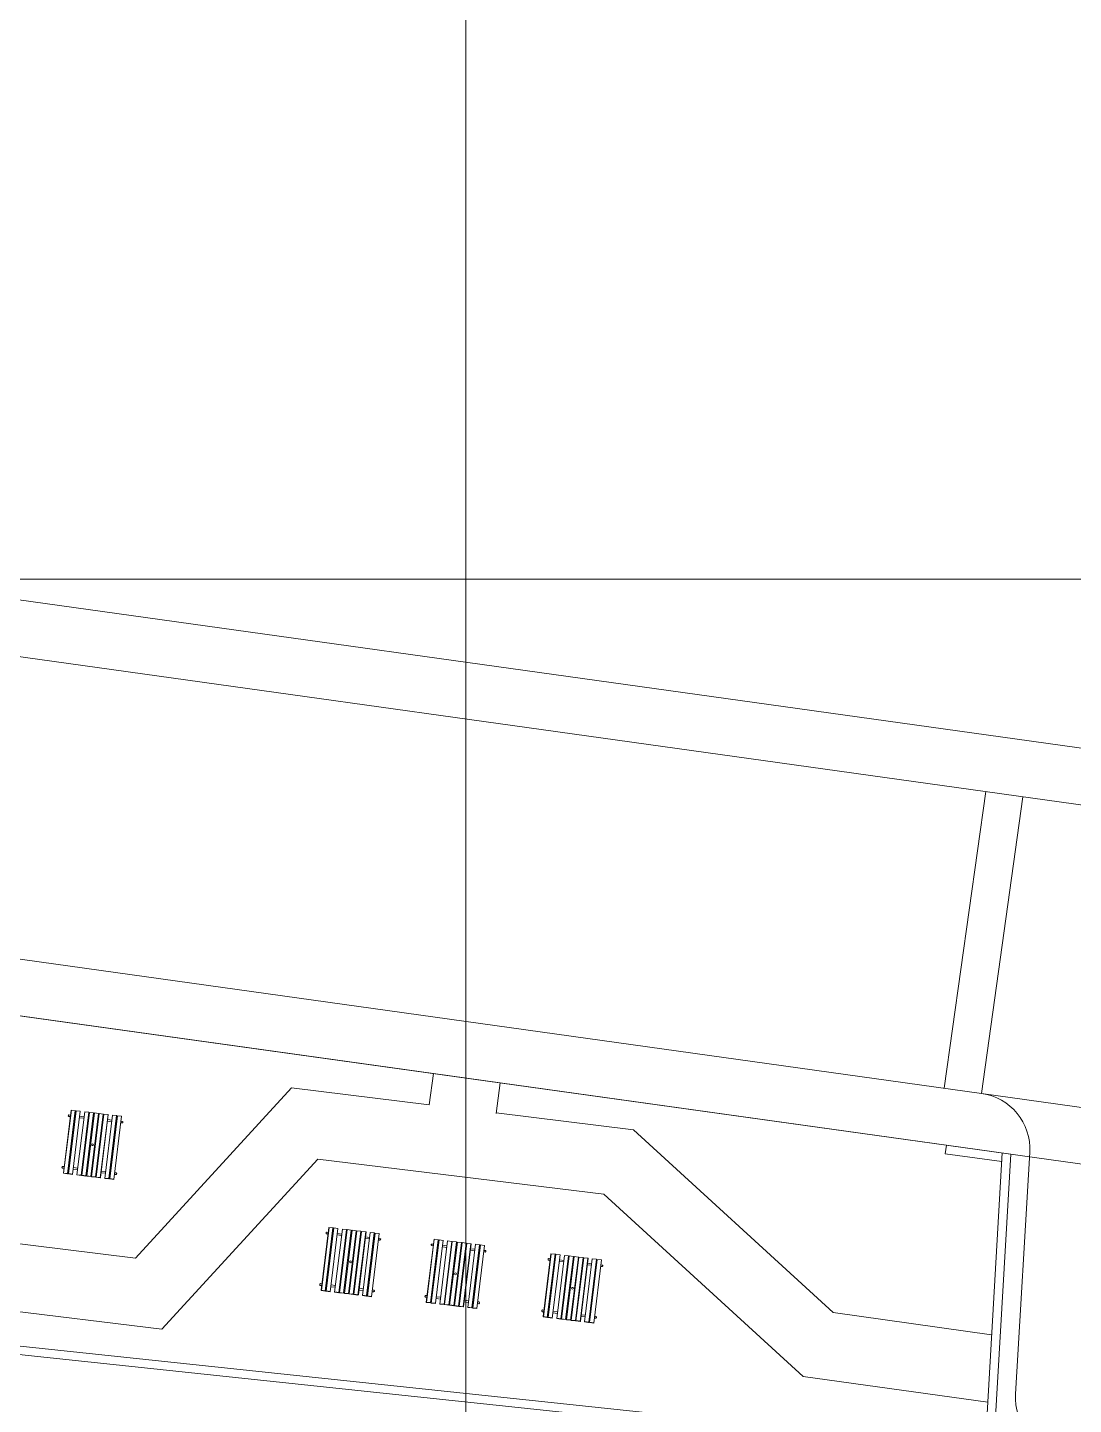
# Model space of a CAD drawing. Header units: metres. Extents: x 750 to 3116, y -341 to 1465.
# Drawn here: x 1656.83 to 1684.75, y 18.82 to 55.59 of the extents above; entities that cross this region are included whole.
import ezdxf

# ---------------------------------------------------------------- set-up
doc = ezdxf.new("R2010")
doc.units = ezdxf.units.M
for name, color, linetype, lineweight in [('Footpath', 32, 'Continuous', 18), ('grid', 252, 'Continuous', 5), ('Hidden line', 251, 'Continuous', 5), ('Inverted beam', 252, 'Continuous', 5), ('Levels', 252, 'Continuous', 5), ('street fur', 33, 'Continuous', 15), ('Vehicular Road', 253, 'Continuous', 20), ('Wall ext', 20, 'Continuous', 18)]:
    doc.layers.add(name, color=color, linetype=linetype, lineweight=lineweight)

msp = doc.modelspace()

# ---------------------------------------------------------------- linework, layer by layer
at = {"layer": 'Footpath', "color": 252, "true_color": 0x939598}
for p, q in [((1667.551, 26.828), (1667.667, 27.66)), ((1659.716, 22.732), (1663.881, 27.279)), ((1667.551, 26.828), (1663.881, 27.279)), ((1669.336, 26.594), (1669.45, 27.411)), ((1673.008, 26.159), (1669.338, 26.609)), ((1678.338, 21.277), (1673.008, 26.159)), ((1660.418, 20.833), (1664.582, 25.379)), ((1672.217, 24.443), (1664.582, 25.379)), ((1677.535, 19.571), (1672.217, 24.443)), ((1659.716, 22.732), (1650.957, 23.806)), ((1660.418, 20.833), (1650.166, 22.09)), ((1678.338, 21.277), (1682.566, 20.686)), ((1677.535, 19.571), (1682.461, 18.883))]:
    msp.add_line(p, q, dxfattribs=at)
for points in [[(1743.528, 29.612), (1712.64, 32.486), (1620.187, 45.398), (1552.188, 53.169), (1493.528, 57.083)], [(1637.388, 29.288), (1637.744, 31.839), (1667.667, 27.66)], [(1669.45, 27.411), (1683.079, 25.508)]]:
    msp.add_lwpolyline(points, dxfattribs=at)
at = {"layer": 'grid', "color": 252}
for points in [[(1668.528, -84.133), (1668.528, 115.867)], [(1493.528, 40.867), (1743.528, 40.867)]]:
    msp.add_lwpolyline(points, dxfattribs=at)
at = {"layer": 'Hidden line', "color": 252, "true_color": 0x939598}
for p, q in [((1681.302, 27.271), (1682.409, 35.194)), ((1682.293, 27.132), (1683.399, 35.055)), ((1667.667, 27.66), (1669.45, 27.411)), ((1682.293, 27.132), (1692.994, 25.638))]:
    msp.add_line(p, q, dxfattribs=at)
at = {"layer": 'Inverted beam', "color": 252, "true_color": 0x939598}
msp.add_line((1624.767, 23.766), (1681.906, 17.703), dxfattribs=at)
at = {"layer": 'Inverted beam', "color": 252, "lineweight": 20, "true_color": 0x939598}
msp.add_lwpolyline([(1682.572, 18.09), (1681.997, 17.462), (1624.742, 23.537)], dxfattribs=at)
at = {"layer": 'Levels', "color": 252, "true_color": 0x939598}
msp.add_line((1683.079, 25.508), (1683.575, 25.438), dxfattribs=at)
at = {"layer": 'street fur', "color": 252, "true_color": 0x939598}
for p, q in [((1657.788, 25.005), (1657.993, 26.685)), ((1657.795, 24.997), (1658.001, 26.684)), ((1657.897, 24.984), (1658.103, 26.671)), ((1657.906, 24.991), (1658.111, 26.671)), ((1657.92, 26.541), (1657.919, 26.534)), ((1657.925, 26.525), (1657.919, 26.534)), ((1657.921, 26.55), (1657.92, 26.541)), ((1658.127, 26.669), (1657.921, 24.981)), ((1657.929, 26.557), (1657.921, 26.55)), ((1657.932, 26.516), (1657.925, 26.525)), ((1657.929, 26.557), (1657.961, 26.553)), ((1657.932, 26.517), (1657.933, 26.516)), ((1657.932, 26.516), (1657.972, 26.511)), ((1657.961, 26.553), (1657.969, 26.552)), ((1657.969, 26.552), (1657.976, 26.551)), ((1657.992, 26.686), (1657.994, 26.686)), ((1657.992, 26.685), (1658.114, 26.67)), ((1657.992, 26.684), (1657.994, 26.684)), ((1658.237, 26.655), (1658.031, 24.968)), ((1658.09, 26.497), (1658.106, 26.495)), ((1658.108, 26.518), (1658.093, 26.52)), ((1658.095, 26.536), (1658.11, 26.535)), ((1658.1, 26.576), (1658.115, 26.574)), ((1658.126, 26.669), (1658.128, 26.669)), ((1658.126, 26.669), (1658.128, 26.669)), ((1658.126, 26.668), (1658.127, 26.668)), ((1658.127, 26.669), (1658.239, 26.655)), ((1658.15, 24.953), (1658.356, 26.641)), ((1658.216, 26.481), (1658.334, 26.467)), ((1658.339, 26.507), (1658.221, 26.521)), ((1658.237, 26.656), (1658.239, 26.656)), ((1658.237, 26.654), (1658.239, 26.654)), ((1658.466, 26.627), (1658.26, 24.94)), ((1658.276, 24.938), (1658.482, 26.625)), ((1658.356, 26.641), (1658.466, 26.627)), ((1658.592, 26.612), (1658.386, 24.924)), ((1658.41, 24.921), (1658.616, 26.609)), ((1658.592, 26.612), (1658.482, 26.625)), ((1658.726, 26.595), (1658.52, 24.908)), ((1658.742, 26.593), (1658.536, 24.906)), ((1658.592, 26.612), (1658.592, 26.612)), ((1658.726, 26.595), (1658.616, 26.609)), ((1658.647, 24.893), (1658.853, 26.58)), ((1658.868, 26.578), (1658.662, 24.891)), ((1658.726, 26.596), (1658.727, 26.596)), ((1658.726, 26.595), (1658.727, 26.595)), ((1658.726, 26.595), (1658.727, 26.595)), ((1658.853, 26.58), (1658.742, 26.593)), ((1658.979, 26.565), (1658.773, 24.877)), ((1658.782, 24.884), (1658.987, 26.564)), ((1658.852, 26.58), (1658.853, 26.58)), ((1658.987, 26.564), (1658.868, 26.578)), ((1659.097, 26.55), (1658.891, 24.863)), ((1659.208, 26.537), (1659.003, 24.857)), ((1659.01, 24.856), (1659.215, 26.536)), ((1659.018, 24.855), (1659.223, 26.535)), ((1659.231, 26.534), (1659.025, 24.846)), ((1659.097, 26.55), (1659.096, 26.55)), ((1659.208, 26.537), (1659.097, 26.55)), ((1659.342, 26.52), (1659.136, 24.833)), ((1659.208, 26.537), (1659.215, 26.536)), ((1659.223, 26.535), (1659.342, 26.52)), ((1659.341, 26.52), (1659.342, 26.52)), ((1658.965, 26.39), (1659.076, 26.376)), ((1659.081, 26.416), (1658.97, 26.43)), ((1659.194, 26.362), (1659.202, 26.361)), ((1659.196, 26.385), (1659.205, 26.384)), ((1659.207, 26.401), (1659.198, 26.402)), ((1659.212, 26.44), (1659.203, 26.441)), ((1659.32, 26.346), (1659.36, 26.342)), ((1659.323, 26.37), (1659.339, 26.368)), ((1659.372, 26.38), (1659.325, 26.386)), ((1659.332, 26.385), (1659.334, 26.384)), ((1659.333, 26.386), (1659.334, 26.386)), ((1659.36, 26.342), (1659.359, 26.342)), ((1659.369, 26.349), (1659.36, 26.342)), ((1659.365, 26.381), (1659.364, 26.382)), ((1659.377, 26.356), (1659.369, 26.349)), ((1659.379, 26.372), (1659.372, 26.38)), ((1659.379, 26.372), (1659.377, 26.356)), ((1658.007, 25.819), (1658.023, 25.817)), ((1658.01, 25.843), (1658.026, 25.841)), ((1658.36, 25.76), (1658.376, 25.758)), ((1658.383, 25.813), (1658.367, 25.815)), ((1658.486, 25.744), (1658.51, 25.741)), ((1658.517, 25.797), (1658.493, 25.8)), ((1658.643, 25.781), (1658.627, 25.783)), ((1658.769, 25.766), (1658.753, 25.768)), ((1658.62, 25.728), (1658.636, 25.726)), ((1658.747, 25.712), (1658.762, 25.71)), ((1659.119, 25.683), (1659.111, 25.684)), ((1659.114, 25.708), (1659.122, 25.707)), ((1657.75, 25.153), (1657.752, 25.17)), ((1657.756, 25.145), (1657.75, 25.153)), ((1657.76, 25.177), (1657.752, 25.17)), ((1657.764, 25.136), (1657.756, 25.145)), ((1657.77, 25.183), (1657.76, 25.177)), ((1657.764, 25.136), (1657.803, 25.132)), ((1657.769, 25.184), (1657.77, 25.184)), ((1657.769, 25.183), (1657.77, 25.183)), ((1657.769, 25.183), (1657.809, 25.179)), ((1657.906, 24.991), (1657.788, 25.005)), ((1657.788, 25.005), (1657.795, 24.997)), ((1657.933, 25.083), (1657.918, 25.085)), ((1657.937, 25.115), (1657.921, 25.117)), ((1657.924, 25.141), (1657.94, 25.139)), ((1657.943, 25.162), (1657.927, 25.164)), ((1658.048, 25.102), (1658.166, 25.087)), ((1658.172, 25.134), (1658.053, 25.149)), ((1658.797, 25.01), (1658.907, 24.997)), ((1658.913, 25.044), (1658.803, 25.057)), ((1659.028, 25.006), (1659.036, 25.005)), ((1659.039, 25.028), (1659.031, 25.029)), ((1659.197, 25.009), (1659.158, 25.014)), ((1659.197, 25.009), (1659.196, 25.009)), ((1659.211, 24.991), (1659.197, 25.009)), ((1657.897, 24.984), (1657.795, 24.997)), ((1657.906, 24.991), (1657.897, 24.984)), ((1657.921, 24.99), (1657.923, 24.99)), ((1657.921, 24.989), (1658.034, 24.975)), ((1657.921, 24.988), (1657.922, 24.988)), ((1657.921, 24.981), (1658.031, 24.968)), ((1658.031, 24.975), (1658.034, 24.975)), ((1658.032, 24.976), (1658.034, 24.976)), ((1658.15, 24.953), (1658.26, 24.94)), ((1658.151, 24.961), (1658.261, 24.948)), ((1658.276, 24.946), (1658.277, 24.946)), ((1658.276, 24.946), (1658.278, 24.946)), ((1658.276, 24.945), (1658.277, 24.945)), ((1658.386, 24.924), (1658.276, 24.938)), ((1658.277, 24.946), (1658.387, 24.932)), ((1658.52, 24.908), (1658.41, 24.921)), ((1658.522, 24.916), (1658.411, 24.929)), ((1658.521, 24.917), (1658.522, 24.916)), ((1658.521, 24.915), (1658.522, 24.915)), ((1658.536, 24.906), (1658.647, 24.893)), ((1658.647, 24.9), (1658.537, 24.914)), ((1658.647, 24.9), (1658.647, 24.9)), ((1658.662, 24.899), (1658.664, 24.898)), ((1658.662, 24.898), (1658.664, 24.898)), ((1658.662, 24.891), (1658.773, 24.877)), ((1658.663, 24.899), (1658.664, 24.899)), ((1658.663, 24.898), (1658.782, 24.884)), ((1658.773, 24.877), (1658.782, 24.884)), ((1658.891, 24.871), (1658.892, 24.871)), ((1658.891, 24.863), (1659.002, 24.849)), ((1658.892, 24.871), (1659.011, 24.856)), ((1659.002, 24.849), (1659.01, 24.856)), ((1659.009, 24.857), (1659.011, 24.857)), ((1659.009, 24.856), (1659.011, 24.855)), ((1659.137, 24.841), (1659.018, 24.855)), ((1659.021, 24.95), (1659.03, 24.949)), ((1659.025, 24.982), (1659.034, 24.981)), ((1659.025, 24.846), (1659.136, 24.833)), ((1659.136, 24.841), (1659.137, 24.841)), ((1659.152, 24.967), (1659.191, 24.962)), ((1659.191, 24.962), (1659.19, 24.962)), ((1659.2, 24.969), (1659.191, 24.962)), ((1659.209, 24.975), (1659.2, 24.969)), ((1659.209, 24.975), (1659.211, 24.991)), ((1664.667, 21.874), (1664.872, 23.553)), ((1664.674, 21.865), (1664.88, 23.553)), ((1664.776, 21.853), (1664.982, 23.54)), ((1664.785, 21.859), (1664.99, 23.539)), ((1665.006, 23.537), (1664.8, 21.85)), ((1664.871, 23.554), (1664.873, 23.553)), ((1664.871, 23.554), (1664.873, 23.554)), ((1664.871, 23.553), (1664.873, 23.553)), ((1664.993, 23.539), (1664.872, 23.553)), ((1665.005, 23.538), (1665.007, 23.538)), ((1665.005, 23.537), (1665.007, 23.536)), ((1665.005, 23.537), (1665.118, 23.523)), ((1664.8, 23.418), (1664.798, 23.403)), ((1664.804, 23.394), (1664.798, 23.403)), ((1664.808, 23.425), (1664.8, 23.418)), ((1664.812, 23.384), (1664.804, 23.394)), ((1664.808, 23.425), (1664.848, 23.42)), ((1664.811, 23.385), (1664.812, 23.385)), ((1664.811, 23.384), (1664.851, 23.38)), ((1664.848, 23.42), (1664.856, 23.419)), ((1664.91, 21.836), (1665.116, 23.524)), ((1664.969, 23.365), (1664.985, 23.363)), ((1664.988, 23.387), (1664.972, 23.389)), ((1664.974, 23.405), (1664.99, 23.403)), ((1664.979, 23.444), (1664.994, 23.442)), ((1665.235, 23.509), (1665.029, 21.822)), ((1665.095, 23.35), (1665.214, 23.335)), ((1665.218, 23.375), (1665.1, 23.39)), ((1665.116, 23.524), (1665.118, 23.524)), ((1665.116, 23.523), (1665.118, 23.523)), ((1665.139, 21.808), (1665.345, 23.496)), ((1665.155, 21.806), (1665.361, 23.494)), ((1665.235, 23.509), (1665.345, 23.496)), ((1665.472, 23.48), (1665.265, 21.793)), ((1665.289, 21.79), (1665.495, 23.477)), ((1665.472, 23.48), (1665.361, 23.494)), ((1665.606, 23.464), (1665.399, 21.776)), ((1665.621, 23.462), (1665.415, 21.775)), ((1665.472, 23.48), (1665.471, 23.48)), ((1665.495, 23.477), (1665.606, 23.464)), ((1665.732, 23.449), (1665.526, 21.761)), ((1665.747, 23.447), (1665.541, 21.759)), ((1665.605, 23.465), (1665.606, 23.465)), ((1665.605, 23.464), (1665.606, 23.464)), ((1665.605, 23.463), (1665.606, 23.463)), ((1665.732, 23.449), (1665.621, 23.462)), ((1665.858, 23.433), (1665.652, 21.746)), ((1665.661, 21.753), (1665.866, 23.432)), ((1665.731, 23.449), (1665.732, 23.449)), ((1665.866, 23.432), (1665.747, 23.447)), ((1665.976, 23.419), (1665.77, 21.731)), ((1665.845, 23.258), (1665.955, 23.245)), ((1665.96, 23.285), (1665.849, 23.298)), ((1666.087, 23.405), (1665.882, 21.726)), ((1665.889, 21.725), (1666.094, 23.404)), ((1665.897, 21.724), (1666.102, 23.403)), ((1666.11, 23.402), (1665.904, 21.715)), ((1665.976, 23.419), (1665.976, 23.419)), ((1666.094, 23.404), (1665.976, 23.419)), ((1666.221, 23.389), (1666.015, 21.701)), ((1666.073, 23.23), (1666.081, 23.229)), ((1666.076, 23.254), (1666.084, 23.253)), ((1666.078, 23.27), (1666.086, 23.269)), ((1666.091, 23.308), (1666.082, 23.309)), ((1666.102, 23.403), (1666.221, 23.389)), ((1666.2, 23.215), (1666.239, 23.21)), ((1666.202, 23.238), (1666.218, 23.236)), ((1666.251, 23.249), (1666.204, 23.255)), ((1666.211, 23.253), (1666.213, 23.253)), ((1666.212, 23.255), (1666.213, 23.254)), ((1666.212, 23.254), (1666.213, 23.254)), ((1666.221, 23.389), (1666.22, 23.389)), ((1666.239, 23.21), (1666.238, 23.21)), ((1666.248, 23.218), (1666.239, 23.21)), ((1666.244, 23.25), (1666.243, 23.25)), ((1666.256, 23.225), (1666.248, 23.218)), ((1666.258, 23.24), (1666.251, 23.249)), ((1666.256, 23.225), (1666.258, 23.24)), ((1667.476, 21.558), (1667.681, 23.237)), ((1667.483, 21.549), (1667.689, 23.236)), ((1667.586, 21.536), (1667.792, 23.224)), ((1667.595, 21.543), (1667.8, 23.223)), ((1667.815, 23.221), (1667.609, 21.534)), ((1667.681, 23.238), (1667.683, 23.238)), ((1667.681, 23.237), (1667.683, 23.237)), ((1667.681, 23.237), (1667.803, 23.223)), ((1667.926, 23.208), (1667.721, 21.528)), ((1667.815, 23.222), (1667.816, 23.222)), ((1667.815, 23.221), (1667.927, 23.207)), ((1667.815, 23.22), (1667.816, 23.22)), ((1668.044, 23.193), (1667.838, 21.506)), ((1667.925, 23.208), (1667.927, 23.208)), ((1667.925, 23.207), (1667.927, 23.207)), ((1668.155, 23.18), (1667.949, 21.492)), ((1667.964, 21.49), (1668.17, 23.178)), ((1668.044, 23.193), (1668.155, 23.18)), ((1668.17, 23.178), (1668.281, 23.164)), ((1667.609, 23.102), (1667.607, 23.087)), ((1667.613, 23.078), (1667.607, 23.087)), ((1667.617, 23.109), (1667.609, 23.102)), ((1667.621, 23.068), (1667.613, 23.078)), ((1667.617, 23.109), (1667.665, 23.103)), ((1667.62, 23.069), (1667.622, 23.069)), ((1667.62, 23.068), (1667.66, 23.063)), ((1667.778, 23.049), (1667.794, 23.047)), ((1667.797, 23.071), (1667.781, 23.073)), ((1667.799, 23.087), (1667.783, 23.089)), ((1667.804, 23.126), (1667.788, 23.128)), ((1667.905, 23.034), (1668.023, 23.019)), ((1668.028, 23.059), (1667.909, 23.074)), ((1668.281, 23.164), (1668.075, 21.477)), ((1668.098, 21.474), (1668.304, 23.161)), ((1668.415, 23.148), (1668.209, 21.46)), ((1668.431, 23.146), (1668.225, 21.458)), ((1668.28, 23.164), (1668.281, 23.164)), ((1668.416, 23.148), (1668.304, 23.161)), ((1668.335, 21.445), (1668.541, 23.132)), ((1668.351, 21.443), (1668.557, 23.13)), ((1668.414, 23.149), (1668.416, 23.148)), ((1668.414, 23.147), (1668.416, 23.147)), ((1668.541, 23.132), (1668.431, 23.146)), ((1668.667, 23.117), (1668.461, 21.43)), ((1668.47, 21.436), (1668.675, 23.116)), ((1668.541, 23.132), (1668.54, 23.133)), ((1668.557, 23.13), (1668.675, 23.116)), ((1668.786, 23.103), (1668.58, 21.415)), ((1668.654, 22.942), (1668.764, 22.929)), ((1668.769, 22.969), (1668.659, 22.982)), ((1668.896, 23.089), (1668.691, 21.409)), ((1668.698, 21.409), (1668.903, 23.088)), ((1668.707, 21.408), (1668.912, 23.087)), ((1668.92, 23.086), (1668.714, 21.399)), ((1668.785, 23.103), (1668.786, 23.103)), ((1668.786, 23.103), (1668.903, 23.088)), ((1669.03, 23.073), (1668.824, 21.385)), ((1668.882, 22.914), (1668.891, 22.913)), ((1668.885, 22.938), (1668.893, 22.937)), ((1668.895, 22.953), (1668.887, 22.954)), ((1668.9, 22.992), (1668.892, 22.993)), ((1668.912, 23.087), (1669.03, 23.073)), ((1669.009, 22.899), (1669.048, 22.894)), ((1669.012, 22.922), (1669.027, 22.92)), ((1669.061, 22.933), (1669.014, 22.939)), ((1669.021, 22.939), (1669.022, 22.938)), ((1669.021, 22.938), (1669.022, 22.938)), ((1669.021, 22.937), (1669.022, 22.937)), ((1669.03, 23.073), (1669.029, 23.073)), ((1669.048, 22.894), (1669.047, 22.894)), ((1669.057, 22.902), (1669.048, 22.894)), ((1669.053, 22.934), (1669.052, 22.934)), ((1669.066, 22.908), (1669.057, 22.902)), ((1669.068, 22.924), (1669.061, 22.933)), ((1669.067, 22.916), (1669.066, 22.908)), ((1669.068, 22.924), (1669.067, 22.916)), ((1670.8, 22.85), (1670.595, 21.171)), ((1670.602, 21.162), (1670.808, 22.849)), ((1670.705, 21.149), (1670.911, 22.837)), ((1670.713, 21.156), (1670.919, 22.836)), ((1670.728, 21.146), (1670.934, 22.834)), ((1670.799, 22.85), (1670.802, 22.849)), ((1670.799, 22.85), (1670.919, 22.836)), ((1670.8, 22.851), (1670.802, 22.851)), ((1671.045, 22.82), (1670.839, 21.133)), ((1670.916, 22.836), (1670.921, 22.835)), ((1670.933, 22.833), (1670.935, 22.833)), ((1670.934, 22.835), (1670.935, 22.834)), ((1670.934, 22.834), (1671.046, 22.82)), ((1671.163, 22.806), (1670.957, 21.118)), ((1671.044, 22.821), (1671.046, 22.821)), ((1671.044, 22.82), (1671.046, 22.819)), ((1671.163, 22.806), (1671.274, 22.792)), ((1664.886, 22.687), (1664.902, 22.685)), ((1664.905, 22.709), (1664.889, 22.711)), ((1665.239, 22.628), (1665.255, 22.626)), ((1665.262, 22.682), (1665.246, 22.684)), ((1665.366, 22.613), (1665.389, 22.61)), ((1665.396, 22.665), (1665.372, 22.668)), ((1665.5, 22.596), (1665.515, 22.594)), ((1665.522, 22.65), (1665.506, 22.652)), ((1665.626, 22.581), (1665.641, 22.579)), ((1665.648, 22.635), (1665.633, 22.636)), ((1665.998, 22.551), (1665.99, 22.552)), ((1665.993, 22.577), (1666.001, 22.576)), ((1670.728, 22.715), (1670.726, 22.699)), ((1670.732, 22.691), (1670.726, 22.699)), ((1670.736, 22.722), (1670.728, 22.715)), ((1670.74, 22.681), (1670.732, 22.691)), ((1670.736, 22.722), (1670.784, 22.716)), ((1670.739, 22.682), (1670.741, 22.682)), ((1670.74, 22.681), (1670.739, 22.681)), ((1670.74, 22.681), (1670.779, 22.676)), ((1670.897, 22.662), (1670.913, 22.66)), ((1670.916, 22.683), (1670.9, 22.685)), ((1670.902, 22.702), (1670.918, 22.7)), ((1670.907, 22.741), (1670.923, 22.739)), ((1671.023, 22.646), (1671.142, 22.632)), ((1671.147, 22.672), (1671.028, 22.686)), ((1671.067, 21.105), (1671.274, 22.792)), ((1671.083, 21.103), (1671.289, 22.79)), ((1671.4, 22.777), (1671.194, 21.089)), ((1671.217, 21.087), (1671.423, 22.774)), ((1671.4, 22.777), (1671.289, 22.79)), ((1671.534, 22.761), (1671.328, 21.073)), ((1671.549, 22.759), (1671.343, 21.071)), ((1671.4, 22.777), (1671.399, 22.777)), ((1671.534, 22.761), (1671.423, 22.774)), ((1671.66, 22.745), (1671.454, 21.058)), ((1671.676, 22.743), (1671.47, 21.056)), ((1671.533, 22.761), (1671.534, 22.76)), ((1671.533, 22.761), (1671.535, 22.761)), ((1671.533, 22.76), (1671.534, 22.76)), ((1671.549, 22.759), (1671.66, 22.745)), ((1671.786, 22.73), (1671.58, 21.042)), ((1671.589, 21.049), (1671.794, 22.729)), ((1671.659, 22.745), (1671.66, 22.745)), ((1671.676, 22.743), (1671.794, 22.729)), ((1671.904, 22.715), (1671.698, 21.028)), ((1671.773, 22.555), (1671.883, 22.541)), ((1671.888, 22.581), (1671.778, 22.595)), ((1672.015, 22.702), (1671.81, 21.022)), ((1671.817, 21.021), (1672.022, 22.701)), ((1671.826, 21.02), (1672.031, 22.7)), ((1671.832, 21.011), (1672.039, 22.699)), ((1672.015, 22.702), (1671.904, 22.715)), ((1671.904, 22.715), (1671.904, 22.715)), ((1672.149, 22.685), (1671.943, 20.998)), ((1672.001, 22.527), (1672.009, 22.526)), ((1672.004, 22.551), (1672.012, 22.549)), ((1672.006, 22.567), (1672.014, 22.566)), ((1672.019, 22.605), (1672.011, 22.606)), ((1672.015, 22.702), (1672.022, 22.701)), ((1672.031, 22.7), (1672.149, 22.685)), ((1672.128, 22.511), (1672.167, 22.507)), ((1672.131, 22.535), (1672.146, 22.533)), ((1672.18, 22.546), (1672.133, 22.551)), ((1672.14, 22.551), (1672.141, 22.55)), ((1672.14, 22.551), (1672.141, 22.551)), ((1672.14, 22.55), (1672.141, 22.55)), ((1672.149, 22.685), (1672.148, 22.686)), ((1672.167, 22.507), (1672.166, 22.507)), ((1672.176, 22.514), (1672.167, 22.507)), ((1672.172, 22.547), (1672.171, 22.547)), ((1672.185, 22.521), (1672.176, 22.514)), ((1672.18, 22.546), (1672.187, 22.537)), ((1672.187, 22.537), (1672.185, 22.521)), ((1667.696, 22.371), (1667.711, 22.369)), ((1667.714, 22.393), (1667.699, 22.395)), ((1668.049, 22.312), (1668.064, 22.31)), ((1668.071, 22.366), (1668.056, 22.368)), ((1668.175, 22.297), (1668.198, 22.294)), ((1668.205, 22.349), (1668.182, 22.352)), ((1668.309, 22.28), (1668.325, 22.278)), ((1668.331, 22.334), (1668.316, 22.336)), ((1668.435, 22.265), (1668.451, 22.263)), ((1668.458, 22.318), (1668.442, 22.32)), ((1668.808, 22.235), (1668.799, 22.236)), ((1668.802, 22.26), (1668.811, 22.259)), ((1664.629, 22.022), (1664.63, 22.03)), ((1664.635, 22.014), (1664.629, 22.022)), ((1664.63, 22.03), (1664.631, 22.038)), ((1664.639, 22.045), (1664.631, 22.038)), ((1664.643, 22.005), (1664.635, 22.014)), ((1664.649, 22.052), (1664.639, 22.045)), ((1664.643, 22.005), (1664.682, 22)), ((1664.648, 22.053), (1664.65, 22.053)), ((1664.648, 22.052), (1664.649, 22.052)), ((1664.648, 22.051), (1664.649, 22.051)), ((1664.688, 22.047), (1664.649, 22.052)), ((1664.785, 21.859), (1664.667, 21.874)), ((1664.674, 21.865), (1664.667, 21.874)), ((1664.674, 21.865), (1664.776, 21.853)), ((1664.785, 21.859), (1664.776, 21.853)), ((1664.797, 21.954), (1664.812, 21.952)), ((1664.8, 21.858), (1664.911, 21.844)), ((1664.8, 21.858), (1664.802, 21.858)), ((1664.8, 21.857), (1664.801, 21.857)), ((1664.91, 21.836), (1664.8, 21.85)), ((1664.801, 21.986), (1664.816, 21.984)), ((1664.803, 22.009), (1664.819, 22.007)), ((1664.822, 22.031), (1664.806, 22.033)), ((1664.911, 21.845), (1664.913, 21.845)), ((1664.911, 21.844), (1664.913, 21.844)), ((1664.911, 21.843), (1664.913, 21.843)), ((1664.927, 21.97), (1665.045, 21.956)), ((1665.051, 22.003), (1664.933, 22.017)), ((1665.139, 21.808), (1665.029, 21.822)), ((1665.03, 21.83), (1665.14, 21.816)), ((1665.155, 21.815), (1665.157, 21.815)), ((1665.155, 21.814), (1665.157, 21.813)), ((1665.155, 21.814), (1665.266, 21.801)), ((1665.265, 21.793), (1665.155, 21.806)), ((1665.399, 21.776), (1665.289, 21.79)), ((1665.4, 21.784), (1665.29, 21.798)), ((1665.4, 21.785), (1665.401, 21.785)), ((1665.4, 21.784), (1665.401, 21.783)), ((1665.4, 21.784), (1665.401, 21.784)), ((1665.415, 21.775), (1665.526, 21.761)), ((1665.527, 21.769), (1665.416, 21.782)), ((1665.526, 21.769), (1665.527, 21.769)), ((1665.541, 21.766), (1665.543, 21.766)), ((1665.541, 21.759), (1665.652, 21.746)), ((1665.542, 21.768), (1665.543, 21.768)), ((1665.542, 21.767), (1665.543, 21.767)), ((1665.542, 21.767), (1665.661, 21.753)), ((1665.652, 21.746), (1665.661, 21.753)), ((1665.676, 21.879), (1665.787, 21.865)), ((1665.792, 21.912), (1665.682, 21.926)), ((1665.77, 21.739), (1665.771, 21.739)), ((1665.881, 21.718), (1665.77, 21.731)), ((1665.771, 21.739), (1665.89, 21.724)), ((1665.881, 21.718), (1665.889, 21.725)), ((1665.888, 21.725), (1665.89, 21.725)), ((1665.888, 21.724), (1665.89, 21.724)), ((1665.897, 21.724), (1666.016, 21.709)), ((1665.909, 21.818), (1665.9, 21.819)), ((1665.913, 21.85), (1665.904, 21.851)), ((1665.904, 21.715), (1666.015, 21.701)), ((1665.907, 21.874), (1665.916, 21.873)), ((1665.918, 21.897), (1665.91, 21.898)), ((1666.015, 21.709), (1666.016, 21.709)), ((1666.031, 21.835), (1666.07, 21.831)), ((1666.076, 21.878), (1666.037, 21.882)), ((1666.079, 21.837), (1666.07, 21.831)), ((1666.07, 21.831), (1666.07, 21.831)), ((1666.076, 21.878), (1666.075, 21.878)), ((1666.076, 21.878), (1666.09, 21.86)), ((1666.088, 21.844), (1666.079, 21.837)), ((1666.09, 21.86), (1666.088, 21.844)), ((1667.441, 21.722), (1667.439, 21.706)), ((1667.445, 21.698), (1667.439, 21.706)), ((1667.449, 21.729), (1667.441, 21.722)), ((1667.452, 21.689), (1667.445, 21.698)), ((1667.458, 21.736), (1667.449, 21.729)), ((1667.457, 21.736), (1667.459, 21.736)), ((1667.457, 21.735), (1667.459, 21.735)), ((1667.458, 21.737), (1667.459, 21.736)), ((1667.49, 21.732), (1667.458, 21.736)), ((1667.49, 21.732), (1667.497, 21.731)), ((1667.631, 21.715), (1667.616, 21.717)), ((1667.86, 21.687), (1667.742, 21.701)), ((1670.814, 21.984), (1670.83, 21.982)), ((1670.833, 22.006), (1670.817, 22.008)), ((1671.168, 21.925), (1671.183, 21.923)), ((1671.19, 21.978), (1671.174, 21.98)), ((1671.294, 21.909), (1671.317, 21.906)), ((1671.324, 21.962), (1671.301, 21.965)), ((1671.428, 21.893), (1671.444, 21.891)), ((1671.45, 21.947), (1671.435, 21.949)), ((1671.554, 21.878), (1671.57, 21.876)), ((1671.576, 21.931), (1671.561, 21.933)), ((1671.927, 21.848), (1671.918, 21.849)), ((1671.93, 21.872), (1671.921, 21.873)), ((1667.452, 21.689), (1667.492, 21.684)), ((1667.595, 21.543), (1667.476, 21.558)), ((1667.476, 21.558), (1667.483, 21.549)), ((1667.483, 21.549), (1667.586, 21.536)), ((1667.595, 21.543), (1667.586, 21.536)), ((1667.622, 21.636), (1667.606, 21.637)), ((1667.609, 21.541), (1667.611, 21.541)), ((1667.72, 21.52), (1667.609, 21.534)), ((1667.626, 21.668), (1667.61, 21.67)), ((1667.61, 21.542), (1667.611, 21.541)), ((1667.61, 21.542), (1667.611, 21.542)), ((1667.61, 21.541), (1667.722, 21.528)), ((1667.613, 21.693), (1667.629, 21.691)), ((1667.72, 21.529), (1667.722, 21.528)), ((1667.721, 21.528), (1667.72, 21.52)), ((1667.72, 21.527), (1667.722, 21.527)), ((1667.736, 21.654), (1667.854, 21.64)), ((1667.838, 21.506), (1667.949, 21.492)), ((1667.839, 21.513), (1667.95, 21.5)), ((1667.964, 21.497), (1667.966, 21.497)), ((1668.075, 21.477), (1667.964, 21.49)), ((1667.965, 21.499), (1667.966, 21.499)), ((1667.965, 21.498), (1668.076, 21.485)), ((1668.209, 21.46), (1668.098, 21.474)), ((1668.21, 21.468), (1668.099, 21.482)), ((1668.209, 21.469), (1668.211, 21.469)), ((1668.209, 21.468), (1668.21, 21.467)), ((1668.209, 21.468), (1668.211, 21.468)), ((1668.336, 21.453), (1668.225, 21.466)), ((1668.225, 21.458), (1668.335, 21.445)), ((1668.335, 21.453), (1668.336, 21.453)), ((1668.351, 21.452), (1668.352, 21.452)), ((1668.351, 21.451), (1668.352, 21.451)), ((1668.351, 21.45), (1668.352, 21.45)), ((1668.461, 21.43), (1668.351, 21.443)), ((1668.352, 21.451), (1668.47, 21.436)), ((1668.461, 21.43), (1668.47, 21.436)), ((1668.485, 21.563), (1668.596, 21.549)), ((1668.602, 21.596), (1668.491, 21.61)), ((1668.58, 21.423), (1668.581, 21.423)), ((1668.58, 21.415), (1668.69, 21.402)), ((1668.581, 21.423), (1668.7, 21.408)), ((1668.69, 21.402), (1668.698, 21.409)), ((1668.697, 21.408), (1668.699, 21.408)), ((1668.698, 21.409), (1668.7, 21.409)), ((1668.825, 21.393), (1668.707, 21.408)), ((1668.718, 21.502), (1668.71, 21.503)), ((1668.714, 21.535), (1668.722, 21.534)), ((1668.714, 21.399), (1668.824, 21.385)), ((1668.716, 21.558), (1668.725, 21.557)), ((1668.728, 21.581), (1668.719, 21.582)), ((1668.824, 21.393), (1668.825, 21.393)), ((1668.84, 21.519), (1668.88, 21.514)), ((1668.885, 21.562), (1668.846, 21.566)), ((1668.88, 21.514), (1668.879, 21.515)), ((1668.888, 21.521), (1668.88, 21.514)), ((1668.885, 21.562), (1668.885, 21.562)), ((1668.899, 21.544), (1668.885, 21.562)), ((1668.897, 21.528), (1668.888, 21.521)), ((1668.899, 21.544), (1668.897, 21.528)), ((1670.558, 21.327), (1670.557, 21.318)), ((1670.558, 21.327), (1670.559, 21.335)), ((1670.568, 21.342), (1670.559, 21.335)), ((1670.577, 21.349), (1670.568, 21.342)), ((1670.576, 21.349), (1670.616, 21.344)), ((1670.576, 21.349), (1670.578, 21.349)), ((1670.576, 21.348), (1670.578, 21.348)), ((1670.75, 21.327), (1670.735, 21.329)), ((1670.564, 21.31), (1670.557, 21.318)), ((1670.571, 21.301), (1670.564, 21.31)), ((1670.571, 21.301), (1670.61, 21.297)), ((1670.713, 21.156), (1670.595, 21.171)), ((1670.595, 21.171), (1670.602, 21.162)), ((1670.602, 21.162), (1670.705, 21.149)), ((1670.713, 21.156), (1670.705, 21.149)), ((1670.725, 21.25), (1670.741, 21.248)), ((1670.728, 21.155), (1670.73, 21.155)), ((1670.728, 21.154), (1670.73, 21.153)), ((1670.728, 21.154), (1670.84, 21.141)), ((1670.728, 21.146), (1670.839, 21.133)), ((1670.745, 21.28), (1670.729, 21.282)), ((1670.732, 21.306), (1670.747, 21.304)), ((1670.839, 21.141), (1670.841, 21.14)), ((1670.839, 21.141), (1670.841, 21.141)), ((1670.839, 21.14), (1670.841, 21.14)), ((1670.855, 21.267), (1670.973, 21.252)), ((1670.979, 21.299), (1670.861, 21.314)), ((1670.957, 21.118), (1671.067, 21.105)), ((1670.958, 21.126), (1671.068, 21.113)), ((1671.083, 21.111), (1671.195, 21.097)), ((1671.083, 21.11), (1671.085, 21.11)), ((1671.194, 21.089), (1671.083, 21.103)), ((1671.084, 21.112), (1671.085, 21.111)), ((1671.328, 21.073), (1671.217, 21.087)), ((1671.329, 21.081), (1671.218, 21.094)), ((1671.328, 21.082), (1671.329, 21.082)), ((1671.328, 21.081), (1671.329, 21.081)), ((1671.328, 21.08), (1671.329, 21.08)), ((1671.343, 21.071), (1671.454, 21.058)), ((1671.455, 21.066), (1671.344, 21.079)), ((1671.454, 21.066), (1671.455, 21.066)), ((1671.47, 21.064), (1671.471, 21.064)), ((1671.47, 21.064), (1671.471, 21.064)), ((1671.47, 21.063), (1671.471, 21.063)), ((1671.47, 21.056), (1671.58, 21.042)), ((1671.471, 21.064), (1671.589, 21.049)), ((1671.58, 21.042), (1671.589, 21.049)), ((1671.604, 21.175), (1671.715, 21.162)), ((1671.721, 21.209), (1671.61, 21.222)), ((1671.698, 21.028), (1671.809, 21.014)), ((1671.699, 21.036), (1671.699, 21.036)), ((1671.699, 21.036), (1671.818, 21.021)), ((1671.809, 21.014), (1671.817, 21.021)), ((1671.816, 21.022), (1671.819, 21.022)), ((1671.816, 21.021), (1671.818, 21.02)), ((1671.944, 21.006), (1671.826, 21.02)), ((1671.837, 21.114), (1671.828, 21.115)), ((1671.832, 21.147), (1671.841, 21.146)), ((1671.832, 21.011), (1671.943, 20.998)), ((1671.835, 21.171), (1671.844, 21.17)), ((1671.847, 21.193), (1671.838, 21.195)), ((1671.943, 21.006), (1671.944, 21.006)), ((1671.959, 21.132), (1671.999, 21.127)), ((1672.004, 21.174), (1671.965, 21.179)), ((1671.999, 21.127), (1671.998, 21.127)), ((1672.007, 21.134), (1671.999, 21.127)), ((1672.004, 21.174), (1672.004, 21.174)), ((1672.018, 21.157), (1672.004, 21.174)), ((1672.016, 21.14), (1672.007, 21.134)), ((1672.016, 21.14), (1672.018, 21.157))]:
    msp.add_line(p, q, dxfattribs=at)
for points in [[(1658.452, 26.51), (1658.468, 26.508)], [(1658.578, 26.495), (1658.602, 26.492)], [(1658.712, 26.479), (1658.728, 26.477)], [(1658.445, 26.451), (1658.46, 26.449)], [(1658.571, 26.435), (1658.594, 26.432)], [(1658.705, 26.419), (1658.721, 26.417)], [(1658.831, 26.404), (1658.847, 26.402)], [(1658.838, 26.463), (1658.854, 26.461)], [(1658.275, 25.064), (1658.291, 25.062)], [(1658.283, 25.124), (1658.298, 25.122)], [(1658.402, 25.049), (1658.425, 25.046)], [(1658.409, 25.109), (1658.432, 25.106)], [(1658.536, 25.033), (1658.551, 25.031)], [(1658.543, 25.092), (1658.559, 25.09)], [(1658.662, 25.017), (1658.677, 25.015)], [(1658.669, 25.077), (1658.685, 25.075)], [(1665.324, 23.319), (1665.339, 23.317)], [(1665.331, 23.379), (1665.347, 23.377)], [(1665.45, 23.304), (1665.473, 23.301)], [(1665.457, 23.363), (1665.481, 23.361)], [(1665.584, 23.287), (1665.6, 23.286)], [(1665.591, 23.347), (1665.607, 23.345)], [(1665.71, 23.272), (1665.726, 23.27)], [(1665.717, 23.332), (1665.733, 23.33)], [(1668.133, 23.003), (1668.149, 23.001)], [(1668.14, 23.063), (1668.156, 23.061)], [(1668.259, 22.988), (1668.283, 22.985)], [(1668.267, 23.047), (1668.29, 23.044)], [(1668.393, 22.971), (1668.409, 22.969)], [(1668.401, 23.031), (1668.416, 23.029)], [(1668.52, 22.956), (1668.535, 22.954)], [(1668.527, 23.016), (1668.543, 23.014)], [(1671.252, 22.616), (1671.268, 22.614)], [(1671.259, 22.675), (1671.275, 22.674)], [(1671.378, 22.601), (1671.402, 22.598)], [(1671.385, 22.66), (1671.409, 22.657)], [(1671.512, 22.584), (1671.528, 22.582)], [(1671.52, 22.644), (1671.535, 22.642)], [(1671.638, 22.569), (1671.654, 22.567)], [(1671.646, 22.628), (1671.661, 22.626)], [(1665.154, 21.933), (1665.17, 21.931)], [(1665.162, 21.992), (1665.177, 21.991)], [(1665.281, 21.918), (1665.304, 21.915)], [(1665.288, 21.977), (1665.311, 21.974)], [(1665.415, 21.901), (1665.43, 21.899)], [(1665.422, 21.961), (1665.438, 21.959)], [(1665.541, 21.886), (1665.557, 21.884)], [(1665.548, 21.945), (1665.564, 21.943)], [(1667.964, 21.617), (1667.98, 21.615)], [(1667.971, 21.676), (1667.987, 21.674)], [(1668.09, 21.601), (1668.114, 21.599)], [(1668.097, 21.661), (1668.121, 21.658)], [(1668.224, 21.585), (1668.24, 21.583)], [(1668.231, 21.645), (1668.247, 21.643)], [(1668.35, 21.57), (1668.366, 21.568)], [(1668.358, 21.629), (1668.373, 21.627)], [(1671.083, 21.23), (1671.098, 21.228)], [(1671.09, 21.289), (1671.106, 21.287)], [(1671.209, 21.214), (1671.232, 21.211)], [(1671.216, 21.274), (1671.24, 21.271)], [(1671.343, 21.198), (1671.359, 21.196)], [(1671.35, 21.257), (1671.366, 21.255)], [(1671.469, 21.182), (1671.485, 21.18)], [(1671.476, 21.242), (1671.492, 21.24)]]:
    msp.add_lwpolyline(points, dxfattribs=at)
for centre in [(1658.569, 25.762), (1665.448, 22.631), (1668.257, 22.315), (1671.376, 21.927)]:
    msp.add_circle(centre, 0.025, dxfattribs=at)
at = {"layer": 'Vehicular Road', "color": 252, "true_color": 0x939598}
msp.add_lwpolyline([(1743.528, 28.105), (1712.467, 30.996), (1619.998, 43.91), (1552.053, 51.675), (1493.528, 55.58)], dxfattribs=at)
at = {"layer": 'Vehicular Road', "color": 252, "lineweight": 20, "true_color": 0x939598}
msp.add_lwpolyline([(1557.761, 22.625), (1555.279, 19.908, -0.709085), (1551.807, 21.389), (1553.093, 40.867, -0.428302), (1555.871, 43.187), (1618.991, 35.973), (1682.293, 27.132, -0.390874), (1683.583, 25.559), (1683.205, 19.098, 0.188493), (1683.542, 18.059), (1684.624, 16.739, -0.373088), (1684.57, 14.775), (1649.471, -23.544)], format="xyb", dxfattribs=at)
at = {"layer": 'Wall ext', "color": 252, "true_color": 0x939598}
msp.add_line((1681.36, 25.748), (1681.328, 25.52), dxfattribs=at)
at = {"layer": 'Wall ext', "color": 252, "lineweight": 20, "true_color": 0x939598}
for p, q in [((1681.328, 25.52), (1682.837, 25.309)), ((1682.85, 25.54), (1682.425, 18.27))]:
    msp.add_line(p, q, dxfattribs=at)
at = {"layer": 'Wall ext', "lineweight": 20}
msp.add_lwpolyline([(1699.97, 23.149), (1698.719, 1.769), (1695.519, -17.649), (1693.75, -30.13), (1693.528, -34.133), (1623.919, -25.365), (1577.509, -24.475), (1547.708, -22.634), (1548.117, -8.166), (1547.267, 13.036), (1549.202, 42.343), (1551.197, 42.211), (1618.802, 34.485)], close=True, dxfattribs=at)
at = {"layer": 'Wall ext', "color": 252, "lineweight": 20, "true_color": 0x939598}
msp.add_lwpolyline([(1681.36, 25.748), (1683.079, 25.508), (1682.66, 18.346), (1684.405, 16.217)], dxfattribs=at)

doc.saveas('drawing.dxf')
